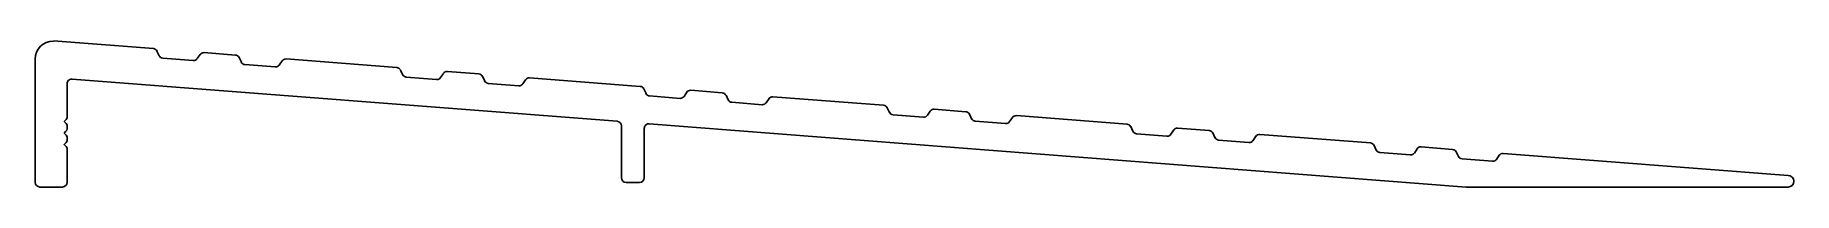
# Model space of a CAD drawing. Header units: inches. Extents: x -63 to 90, y 0 to 13.
import ezdxf

# ---------------------------------------------------------------- set-up
doc = ezdxf.new("R2010")
doc.units = ezdxf.units.IN
doc.header["$MEASUREMENT"] = 0
doc.layers.add('1', color=7, linetype='Continuous')

msp = doc.modelspace()

# ---------------------------------------------------------------- linework, layer by layer
at = {"layer": '1', "color": 7, "linetype": 'Continuous'}
for p, q in [((-60.97, 13.06), (-52.3, 12.39)), ((-62.55, 0.77), (-62.55, 11.48)), ((-51.99, 12.17), (-51.8, 11.77)), ((-51.49, 11.56), (-48.85, 11.35)), ((-48.51, 11.52), (-48.26, 11.88)), ((-47.92, 12.04), (-45.19, 11.83)), ((-44.87, 11.62), (-44.68, 11.22)), ((-44.37, 11), (-41.74, 10.8)), ((-41.39, 10.96), (-41.14, 11.33)), ((-40.8, 11.49), (-31.21, 10.75)), ((-59.78, 9.34), (-59.78, 6.41)), ((-12.12, 6.08), (-59.34, 9.75)), ((-30.9, 10.53), (-30.71, 10.13)), ((-30.39, 9.92), (-27.76, 9.71)), ((-27.41, 9.88), (-27.16, 10.24)), ((-26.82, 10.41), (-24.09, 10.19)), ((-23.78, 9.98), (-23.59, 9.58)), ((-23.28, 9.37), (-20.64, 9.16)), ((-20.3, 9.32), (-20.05, 9.69)), ((-19.7, 9.85), (-10.12, 9.11)), ((-9.8, 8.89), (-9.61, 8.49)), ((-9.3, 8.28), (-6.66, 8.07)), ((-6.32, 8.24), (-6.07, 8.6)), ((-5.73, 8.77), (-3, 8.55)), ((-2.68, 8.34), (-2.5, 7.94)), ((-2.18, 7.73), (0.45, 7.52)), ((0.8, 7.69), (1.05, 8.05)), ((1.39, 8.21), (10.98, 7.47)), ((-59.85, 6.23), (-60.02, 6.06)), ((-59.78, 6.41), (-59.78, 6.41)), ((11.29, 7.25), (11.48, 6.85)), ((11.8, 6.64), (14.43, 6.43)), ((14.78, 6.6), (15.02, 6.96)), ((15.37, 7.13), (18.1, 6.91)), ((18.41, 6.7), (18.6, 6.3)), ((21.89, 6.05), (22.14, 6.41)), ((22.48, 6.57), (32.07, 5.83)), ((-60.02, 6.05), (-59.85, 5.88)), ((-59.85, 5.23), (-60.02, 5.06)), ((-60.02, 5.05), (-59.85, 4.88)), ((-59.78, 5.7), (-59.78, 5.41)), ((-59.78, 5.41), (-59.78, 5.7)), ((-59.78, 5.7), (-59.78, 5.41)), ((-59.78, 5.41), (-59.78, 5.7)), ((-59.78, 5.7), (-59.78, 5.41)), ((-59.78, 4.7), (-59.78, 4.41)), ((-11.75, 1.17), (-11.75, 5.67)), ((-9.76, 5.46), (-9.76, 1.17)), ((61.45, 0.36), (-9.33, 5.86)), ((18.91, 6.09), (21.55, 5.88)), ((32.39, 5.61), (32.58, 5.21)), ((32.89, 5), (35.53, 4.79)), ((35.87, 4.96), (36.12, 5.32)), ((36.46, 5.49), (39.19, 5.27)), ((39.5, 5.06), (39.69, 4.66)), ((42.99, 4.41), (43.24, 4.77)), ((43.58, 4.93), (53.17, 4.19)), ((-59.85, 4.23), (-60.02, 4.06)), ((-60.02, 4.05), (-59.85, 3.88)), ((-59.78, 3.7), (-59.78, 0.77)), ((40.01, 4.45), (42.64, 4.24)), ((53.48, 3.97), (53.67, 3.58)), ((53.99, 3.36), (56.62, 3.16)), ((56.97, 3.32), (57.21, 3.68)), ((57.56, 3.85), (60.28, 3.63)), ((60.6, 3.42), (60.79, 3.02)), ((64.08, 2.77), (64.33, 3.13)), ((64.67, 3.29), (89.35, 1.38)), ((61.1, 2.81), (63.74, 2.6)), ((-60.18, 0.36), (-62.14, 0.36)), ((-10.17, 0.77), (-11.34, 0.77)), ((89.35, 0.36), (61.45, 0.36))]:
    msp.add_line(p, q, dxfattribs=at)
for centre, radius, start, end in [((-60.97, 11.48), 1.57, 90, 180), ((-52.33, 12.01), 0.381, 25.5554, 85.5554), ((-51.46, 11.94), 0.381, 205.5554, 265.5554), ((-48.82, 11.73), 0.381, 265.5554, 325.5554), ((-47.94, 11.66), 0.381, 85.5554, 145.5554), ((-45.22, 11.45), 0.381, 25.5554, 85.5554), ((-44.34, 11.38), 0.381, 205.5554, 265.5554), ((-41.71, 11.18), 0.381, 265.5554, 325.5554), ((-40.83, 11.11), 0.381, 85.5554, 145.5554), ((-31.24, 10.37), 0.381, 25.5554, 85.5554), ((-59.37, 9.34), 0.406, 85.5554, 180), ((-30.36, 10.3), 0.381, 205.5554, 265.5554), ((-27.73, 10.09), 0.381, 265.5554, 325.5554), ((-26.85, 10.03), 0.381, 85.5554, 145.5554), ((-24.12, 9.81), 0.381, 25.5554, 85.5554), ((-23.25, 9.75), 0.381, 205.5554, 265.5554), ((-20.61, 9.54), 0.381, 265.5554, 325.5554), ((-19.73, 9.47), 0.381, 85.5554, 145.5554), ((-10.14, 8.73), 0.381, 25.5554, 85.5554), ((-9.27, 8.66), 0.381, 205.5554, 265.5554), ((-6.63, 8.45), 0.381, 265.5554, 325.5554), ((-5.76, 8.39), 0.381, 85.5554, 145.5554), ((-3.03, 8.17), 0.381, 25.5554, 85.5554), ((-2.15, 8.11), 0.381, 205.5554, 265.5554), ((0.48, 7.9), 0.381, 265.5554, 325.5554), ((1.36, 7.83), 0.381, 85.5554, 145.5554), ((-60.03, 6.41), 0.25, 315, 360), ((10.95, 7.09), 0.381, 25.5554, 85.5554), ((11.83, 7.02), 0.381, 205.5554, 265.5554), ((14.46, 6.81), 0.381, 265.5554, 325.5554), ((15.34, 6.75), 0.381, 85.5554, 145.5554), ((18.07, 6.53), 0.381, 25.5554, 85.5554), ((18.94, 6.47), 0.381, 205.5554, 265.5554), ((22.46, 6.19), 0.381, 85.5554, 145.5554), ((-60.02, 6.05), 0.008, 135, 225), ((-60.02, 5.05), 0.008, 135, 225), ((-60.03, 5.7), 0.25, 0, 45), ((-60.03, 5.41), 0.25, 315, 360), ((-60.03, 4.7), 0.25, 360, 45), ((-12.15, 5.67), 0.406, 0, 85.5554), ((-9.36, 5.46), 0.406, 85.5554, 180), ((21.58, 6.26), 0.381, 265.5554, 325.5554), ((32.04, 5.45), 0.381, 25.5554, 85.5554), ((32.92, 5.38), 0.381, 205.5554, 265.5554), ((35.56, 5.17), 0.381, 265.5554, 325.5554), ((36.43, 5.11), 0.381, 85.5554, 145.5554), ((39.16, 4.89), 0.381, 25.5554, 85.5554), ((40.04, 4.83), 0.381, 205.5554, 265.5554), ((43.55, 4.55), 0.381, 85.5554, 145.5554), ((-60.02, 4.05), 0.008, 135, 225), ((-60.03, 4.41), 0.25, 315, 360), ((-60.03, 3.7), 0.25, 360, 45), ((42.67, 4.62), 0.381, 265.5554, 325.5554), ((53.14, 3.81), 0.381, 25.5554, 85.5554), ((54.02, 3.74), 0.381, 205.5554, 265.5554), ((56.65, 3.53), 0.381, 265.5554, 325.5554), ((57.53, 3.47), 0.381, 85.5554, 145.5554), ((60.26, 3.25), 0.381, 25.5554, 85.5554), ((64.64, 2.91), 0.381, 85.5554, 145.5554), ((61.13, 3.19), 0.381, 205.5554, 265.5554), ((63.77, 2.98), 0.381, 265.5554, 325.5554), ((-62.14, 0.77), 0.406, 180, 270), ((-60.18, 0.77), 0.406, 270, 0), ((-11.34, 1.17), 0.406, 180, 270), ((-10.17, 1.17), 0.406, 270, 360), ((89.35, 0.87), 0.508, 270, 90)]:
    msp.add_arc(centre, radius, start, end, dxfattribs=at)

doc.saveas('drawing.dxf')
